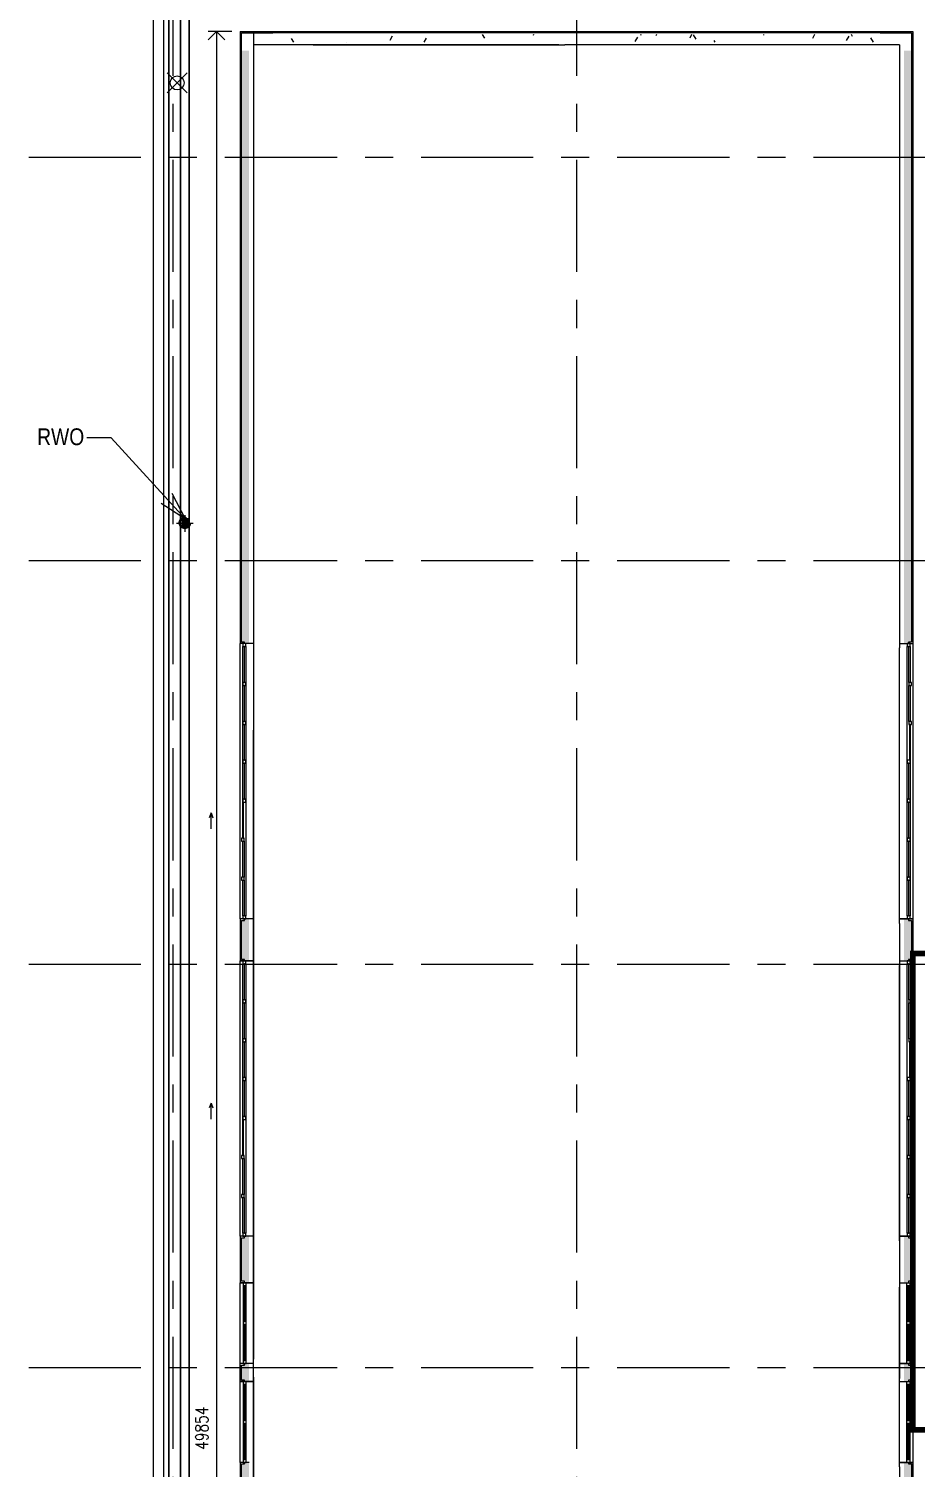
# Model space of a CAD drawing. Header units: millimetres. Extents: x -177800 to -26107, y -132450 to -18386.
# Drawn here: x -65991 to -50157, y -76548 to -50862 of the extents above; entities that cross this region are included whole.
import ezdxf
from ezdxf.lldxf.tags import DXFTag

# ---------------------------------------------------------------- set-up
doc = ezdxf.new("R2010")
doc.units = ezdxf.units.MM
for name, pattern in [('IDA - Grid Line', [3500, 2000, -500, 500, -500]), ('IDA - Hidden 065', [537.5, 375, -162.5]), ('IDA - Hidden 2-1', [750, 500, -250])]:
    doc.linetypes.add(name, pattern=pattern)
for name, color, linetype, lineweight in [('A-_ANOTTEXT_T', 7, 'Continuous', 9), ('A-_WALL----_H-1', 7, 'Continuous', 9), ('M-_WATR----_E', 7, 'Continuous', 9)]:
    doc.layers.add(name, color=color, linetype=linetype, lineweight=lineweight)
for name, color, linetype, lineweight, true_color in [('A-_DETA----_E-2', 6, 'IDA - Hidden 2-1', 9, 0xff00ff), ('A-_DETA----_E-4', 6, 'IDA - Hidden 065', 9, 0xff00ff), ('A-_DETA----_ED-1', 1, 'Continuous', 9, 0xff0000), ('A-_FLOR----_E', 6, 'Continuous', 9, 0xff00ff), ('A-_FURT----_E-1', 1, 'Continuous', 9, 0xff0000), ('A-_GENM----_M-9', 5, 'Continuous', 9, 0x0000ff), ('A-_WALL----_E', 6, 'Continuous', 9, 0xff00ff), ('A-_WALL----_E-1', 6, 'Continuous', 18, 0xff00ff), ('A-_WIND----_E', 6, 'Continuous', 9, 0xff00ff), ('A-_WIND----_E-1', 1, 'Continuous', 9, 0xff0000), ('M-_SANIFIXR_E', 6, 'Continuous', 9, 0xff00ff), ('M-_WATR----_E-1', 7, 'Continuous', 9, 0x007f00), ('S-_ANOTGRID_E-1', 9, 'IDA - Grid Line', 9, 0x808080)]:
    doc.layers.add(name, color=color, linetype=linetype, lineweight=lineweight, true_color=true_color)
doc.layers.add('FENCE LINE', color=7, linetype='S-FENCE')
doc.layers.add('M-_DWAT FHP', color=1, linetype='Continuous')
doc.styles.add('Arial Narrow_1', font='ARIALN.TTF', dxfattribs={"height": 500})
doc.styles.add('TW_Romans', font='romans.shx', dxfattribs={"width": 0.8})
tags = doc.linetypes.add('S-FENCE', pattern='A,0.3,-0.1,["/",Standard,S=0.1,R=0,X=-0.05,Y=-0.05],-0.1', length=0.5).pattern_tags.tags
tags[15:16] = [DXFTag(74, 4), DXFTag(75, 0), DXFTag(340, '0'), DXFTag(46, 1.0), DXFTag(50, 0.0), DXFTag(44, 0.0), DXFTag(45, 0.0)]
tags[4:5] = [DXFTag(74, 4), DXFTag(75, 0), DXFTag(340, '0'), DXFTag(46, 1.0), DXFTag(50, 0.0), DXFTag(44, 0.0), DXFTag(45, 0.0)]

# ---------------------------------------------------------------- blocks, each defined once
blk = doc.blocks.new('IDA- Fire Extinguisher - 3kg AB-3508500-BLK 2 LOWER ROOF PLAN')
at = {"layer": 'A-_DETA----_ED-1'}
for p in [(-177, 377), (177, 377), (-177, 23), (177, 23)]:
    blk.add_line(p, (0, 200), dxfattribs=at)
blk.add_circle((0, 200), 125, dxfattribs=at)
blk = doc.blocks.new('_Open90')
at = {"color": 0, "linetype": 'ByBlock', "lineweight": -2}
for p, q in [((0, 0), (-1, 0)), ((-0.5, 0.5), (0, 0)), ((0, 0), (-0.5, -0.5))]:
    blk.add_line(p, q, dxfattribs=at)
blk = doc.blocks.new('IDA - Fixed - 7 Panels - 4600L X 600H - B2-AW06-4032332-BLK 2 LOWER ROOF PLAN')
at = {"layer": 'A-_WIND----_E'}
for p, q in [((-2250, 25), (-2300, 25)), ((-2300, 25), (-2300, -25)), ((-2250, 4), (-2250, 25)), ((-2250, 4), (-2250, 25)), ((-2250, 25), (-1650, 25)), ((-1650, 4), (-2250, 4)), ((-2250, 4), (-2250, -4)), ((-1600, 50), (-1650, 50)), ((-1650, 50), (-1650, 0)), ((-1650, -4), (-1650, 4)), ((-1600, 0), (-1600, 50)), ((-1600, 25), (-1000, 25)), ((-1000, 4), (-1600, 4)), ((-1600, 4), (-1600, -4)), ((-950, 50), (-1000, 50)), ((-1000, 50), (-1000, 0)), ((-1000, -4), (-1000, 4)), ((-950, 0), (-950, 50)), ((-950, 25), (2250, 25)), ((-350, 20), (-950, 20)), ((-950, 20), (-950, 12)), ((-950, 12), (-350, 12)), ((-300, 25), (-350, 25)), ((-350, 25), (-350, 20)), ((-350, 12), (-350, 20)), ((-350, 12), (-350, -25)), ((-300, -25), (-300, 25)), ((300, 4), (-300, 4)), ((-300, 4), (-300, -4)), ((350, 25), (300, 25)), ((300, 25), (300, -25)), ((300, -4), (300, 4)), ((350, -25), (350, 25)), ((950, 4), (350, 4)), ((350, 4), (350, -4)), ((1000, 25), (950, 25)), ((950, 25), (950, -25)), ((950, -4), (950, 4)), ((1000, -25), (1000, 25)), ((1600, 4), (1000, 4)), ((1000, 4), (1000, -4)), ((1650, 25), (1600, 25)), ((1600, 25), (1600, -25)), ((1600, -4), (1600, 4)), ((1650, -25), (1650, 25)), ((2250, 4), (1650, 4)), ((1650, 4), (1650, -4)), ((2300, 25), (2250, 25)), ((2250, 25), (2250, -25)), ((2250, 25), (2250, -25)), ((2250, -4), (2250, 4)), ((2300, -25), (2300, 25)), ((-2300, -25), (-2250, -25)), ((-2250, -4), (-1650, -4)), ((-2250, -25), (-2250, -4)), ((-2250, -25), (-2250, -4)), ((2250, -25), (-2250, -25)), ((-1650, 0), (-1600, 0)), ((-1600, -4), (-1000, -4)), ((-1000, 0), (-950, 0)), ((-350, -25), (-300, -25)), ((-300, -4), (300, -4)), ((300, -25), (350, -25)), ((350, -4), (950, -4)), ((950, -25), (1000, -25)), ((1000, -4), (1600, -4)), ((1600, -25), (1650, -25)), ((1650, -4), (2250, -4)), ((2250, -25), (2300, -25))]:
    blk.add_line(p, q, dxfattribs=at)
blk = doc.blocks.new('IDA - Fixed - 2 Panels - 1350L X 600H - B2-AW07-3974648-BLK 2 LOWER ROOF PLAN')
at = {"layer": 'A-_WIND----_E'}
for p, q in [((-625, 25), (-675, 25)), ((-675, 25), (-675, -25)), ((-625, -25), (-625, 25)), ((-625, -25), (-625, 25)), ((625, 25), (-625, 25)), ((-25, 4), (-625, 4)), ((-625, 4), (-625, -4)), ((-25, 25), (-25, -25)), ((25, 25), (-25, 25)), ((-25, -4), (-25, 4)), ((25, -25), (25, 25)), ((625, 4), (25, 4)), ((25, 4), (25, -4)), ((675, 25), (625, 25)), ((625, 25), (625, -25)), ((625, -25), (625, 25)), ((625, -4), (625, 4)), ((675, -25), (675, 25)), ((-675, -25), (-625, -25)), ((-625, -4), (-25, -4)), ((-625, -25), (625, -25)), ((-25, -25), (25, -25)), ((25, -4), (625, -4)), ((625, -25), (675, -25))]:
    blk.add_line(p, q, dxfattribs=at)
blk = doc.blocks.new('IDA - Fixed - 2 Panels - 1350L X 600H - B2-AW07-3974685-BLK 2 LOWER ROOF PLAN')
at = {"layer": 'A-_WIND----_E'}
for p, q in [((-675, 25), (-625, 25)), ((-675, -25), (-675, 25)), ((-625, 25), (-625, -25)), ((-625, 25), (-625, -25)), ((-625, 25), (625, 25)), ((-625, -4), (-625, 4)), ((-625, 4), (-25, 4)), ((-25, 25), (25, 25)), ((-25, -25), (-25, 25)), ((-25, 4), (-25, -4)), ((25, 25), (25, -25)), ((25, -4), (25, 4)), ((25, 4), (625, 4)), ((625, -25), (625, 25)), ((625, 25), (675, 25)), ((625, 25), (625, -25)), ((625, 4), (625, -4)), ((675, 25), (675, -25)), ((-625, -25), (-675, -25)), ((-25, -4), (-625, -4)), ((625, -25), (-625, -25)), ((25, -25), (-25, -25)), ((625, -4), (25, -4)), ((675, -25), (625, -25))]:
    blk.add_line(p, q, dxfattribs=at)

msp = doc.modelspace()

# ---------------------------------------------------------------- hatches: boundary and pattern name
at = {"layer": 'A-_WALL----_H-1'}
h = msp.add_hatch(dxfattribs=at)
h.set_pattern_fill('FP_2', color=256, scale=1.06855, style=0, pattern_type=2)
h.set_pattern_definition([(0, (84525.46, 13095.67), (1085.647, 271.41175), [89.566, -724.6694, 89.566, -724.6694, -4342.588]), (0, (84525.46, 13095.67), (1085.647, 271.41175), [-1628.4705, 89.566, -1538.9046, 89.566, -724.6694, -1899.8823]), (0, (84525.46, 13095.67), (1085.647, 271.41175), [-4071.1763, 89.566, -453.2576, 89.566, -1267.493]), (120, (84932.58, 13231.38), (-777.873, 804.492), [89.566, -724.6694, 89.566, -724.6694, -4342.588]), (120, (84932.58, 13231.38), (-777.873, 804.492), [-1628.4705, 89.566, -1538.9046, 89.566, -724.6694, -1899.8823]), (120, (84932.58, 13231.38), (-777.873, 804.492), [-4071.1763, 89.566, -453.2576, 89.566, -1267.493]), (240, (85068.28, 13774.2), (-307.77403, -1075.90377), [89.566, -724.6694, 89.566, -724.6694, -4342.588]), (240, (85068.28, 13774.2), (-307.77403, -1075.90377), [-1628.4705, 89.566, -1538.9046, 89.566, -724.6694, -1899.8823]), (240, (85068.28, 13774.2), (-307.77403, -1075.90377), [-4071.1763, 89.566, -453.2576, 89.566, -1267.493])])
h.paths.add_polyline_path([(-50799.3, -51100), (-50799.3, -50966.4), (-61637.6, -50966.4), (-61637.6, -51100), (-50870.6, -51100)])
h = msp.add_hatch(dxfattribs=at)
h.set_pattern_fill('FP_2', color=256, scale=1.06855, style=0, pattern_type=2)
h.set_pattern_definition([(0, (84102.9, 3005.8), (1085.647, 271.41175), [89.566, -724.6694, 89.566, -724.6694, -4342.588]), (0, (84102.9, 3005.8), (1085.647, 271.41175), [-1628.4705, 89.566, -1538.9046, 89.566, -724.6694, -1899.8823]), (0, (84102.9, 3005.8), (1085.647, 271.41175), [-4071.1763, 89.566, -453.2576, 89.566, -1267.493]), (120, (84510, 3141.5), (-777.873, 804.492), [89.566, -724.6694, 89.566, -724.6694, -4342.588]), (120, (84510, 3141.5), (-777.873, 804.492), [-1628.4705, 89.566, -1538.9046, 89.566, -724.6694, -1899.8823]), (120, (84510, 3141.5), (-777.873, 804.492), [-4071.1763, 89.566, -453.2576, 89.566, -1267.493]), (240, (84645.72, 3684.34), (-307.77403, -1075.90377), [89.566, -724.6694, 89.566, -724.6694, -4342.588]), (240, (84645.72, 3684.34), (-307.77403, -1075.90377), [-1628.4705, 89.566, -1538.9046, 89.566, -724.6694, -1899.8823]), (240, (84645.72, 3684.34), (-307.77403, -1075.90377), [-4071.1763, 89.566, -453.2576, 89.566, -1267.493])])
h.paths.add_polyline_path([(-62193.8, -100405.7), (-62060.2, -100405.7), (-62060.2, -100005), (-62140.4, -100005), (-62140.4, -100031.7), (-62193.8, -100031.7)])
h.paths.add_polyline_path([(-62060.2, -96478.8), (-62060.2, -95891.1), (-62140.4, -95891.1), (-62140.4, -95917.8), (-62193.8, -95917.8), (-62193.8, -96452), (-62140.4, -96452), (-62140.4, -96478.8)])
h.paths.add_polyline_path([(-62060.2, -92364.8), (-62060.2, -92044.3), (-62140.4, -92044.3), (-62140.4, -92071), (-62193.8, -92071), (-62193.8, -92338.1), (-62140.4, -92338.1), (-62140.4, -92364.8)])
h.paths.add_polyline_path([(-62060.2, -88518.1), (-62060.2, -88117.3), (-62140.4, -88117.3), (-62140.4, -88144.1), (-62193.8, -88144.1), (-62193.8, -88491.3), (-62140.4, -88491.3), (-62140.4, -88518.1)])
h.paths.add_polyline_path([(-62060.2, -86674.8), (-62060.2, -86434.4), (-62140.4, -86434.4), (-62140.4, -86461.1), (-62193.8, -86461.1), (-62193.8, -86648.1), (-62140.4, -86648.1), (-62140.4, -86674.8)])
h.paths.add_polyline_path([(-62060.2, -84991.8), (-62060.2, -84137), (-62140.4, -84137), (-62140.4, -84163.7), (-62193.8, -84163.7), (-62193.8, -84965.1), (-62140.4, -84965.1), (-62140.4, -84991.8)])
h.paths.add_polyline_path([(-62140.4, -82694.5), (-62060.2, -82694.5), (-62060.2, -82480.7), (-62140.4, -82480.7), (-62140.4, -82507.5), (-62193.8, -82507.5), (-62193.8, -82667.7), (-62140.4, -82667.7)])
h.paths.add_polyline_path([(-62140.4, -78954.5), (-62060.2, -78954.5), (-62060.2, -78740.8), (-62140.4, -78740.8), (-62140.4, -78767.5), (-62193.8, -78767.5), (-62193.8, -78927.8), (-62140.4, -78927.8)])
h.paths.add_polyline_path([(-62140.4, -77298.3), (-62060.2, -77298.3), (-62060.2, -76443.4), (-62140.4, -76443.4), (-62140.4, -76470.2), (-62193.8, -76470.2), (-62193.8, -77271.6), (-62140.4, -77271.6)])
h.paths.add_polyline_path([(-62140.4, -75000.9), (-62060.2, -75000.9), (-62060.2, -74680.3), (-62140.4, -74680.3), (-62140.4, -74707), (-62193.8, -74707), (-62193.8, -74974.2), (-62140.4, -74974.2)])
h.paths.add_polyline_path([(-62060.2, -73237.8), (-62060.2, -72409.7), (-62140.4, -72409.7), (-62140.4, -72436.4), (-62193.8, -72436.4), (-62193.8, -73211.1), (-62140.4, -73211.1), (-62140.4, -73237.8)])
h.paths.add_polyline_path([(-62060.2, -67494.3), (-62060.2, -66746.3), (-62140.4, -66746.3), (-62140.4, -66773.1), (-62193.8, -66773.1), (-62193.8, -67467.6), (-62140.4, -67467.6), (-62140.4, -67494.3)])
h.paths.add_polyline_path([(-62060.2, -61831), (-62060.2, -51254), (-62193.8, -51254), (-62193.8, -61804.3), (-62140.4, -61804.3), (-62140.4, -61831)])
h = msp.add_hatch(dxfattribs=at)
h.set_pattern_fill('FP_2', color=256, scale=1.06855, style=0, pattern_type=2)
h.set_pattern_definition([(0, (84948.02, 3005.8), (1085.647, 271.41175), [89.566, -724.6694, 89.566, -724.6694, -4342.588]), (0, (84948.02, 3005.8), (1085.647, 271.41175), [-1628.4705, 89.566, -1538.9046, 89.566, -724.6694, -1899.8823]), (0, (84948.02, 3005.8), (1085.647, 271.41175), [-4071.1763, 89.566, -453.2576, 89.566, -1267.493]), (120, (85355.14, 3141.5), (-777.873, 804.492), [89.566, -724.6694, 89.566, -724.6694, -4342.588]), (120, (85355.14, 3141.5), (-777.873, 804.492), [-1628.4705, 89.566, -1538.9046, 89.566, -724.6694, -1899.8823]), (120, (85355.14, 3141.5), (-777.873, 804.492), [-4071.1763, 89.566, -453.2576, 89.566, -1267.493]), (240, (85490.85, 3684.34), (-307.77403, -1075.90377), [89.566, -724.6694, 89.566, -724.6694, -4342.588]), (240, (85490.85, 3684.34), (-307.77403, -1075.90377), [-1628.4705, 89.566, -1538.9046, 89.566, -724.6694, -1899.8823]), (240, (85490.85, 3684.34), (-307.77403, -1075.90377), [-4071.1763, 89.566, -453.2576, 89.566, -1267.493])])
h.paths.add_polyline_path([(-50376.8, -100405.7), (-50243.2, -100405.7), (-50243.2, -100031.7), (-50296.6, -100031.7), (-50296.6, -100005), (-50376.8, -100005), (-50376.8, -100272.1)])
h.paths.add_polyline_path([(-50296.6, -96478.8), (-50296.6, -96452), (-50243.2, -96452), (-50243.2, -95917.8), (-50296.6, -95917.8), (-50296.6, -95891.1), (-50376.8, -95891.1), (-50376.8, -96478.8)])
h.paths.add_polyline_path([(-50376.8, -92364.8), (-50296.6, -92364.8), (-50296.6, -92338.1), (-50243.2, -92338.1), (-50243.2, -92071), (-50296.6, -92071), (-50296.6, -92044.3), (-50376.8, -92044.3)])
h.paths.add_polyline_path([(-50296.6, -88518.1), (-50296.6, -88491.3), (-50243.2, -88491.3), (-50243.2, -88144.1), (-50296.6, -88144.1), (-50296.6, -88117.3), (-50376.8, -88117.3), (-50376.8, -88518.1)])
h.paths.add_polyline_path([(-50296.6, -86674.8), (-50296.6, -86648.1), (-50243.2, -86648.1), (-50243.2, -86461.1), (-50296.6, -86461.1), (-50296.6, -86434.4), (-50376.8, -86434.4), (-50376.8, -86674.8)])
h.paths.add_polyline_path([(-50376.8, -84991.8), (-50296.6, -84991.8), (-50296.6, -84965.1), (-50243.2, -84965.1), (-50243.2, -84163.7), (-50296.6, -84163.7), (-50296.6, -84137), (-50376.8, -84137)])
h.paths.add_polyline_path([(-50376.8, -82694.5), (-50296.6, -82694.5), (-50296.6, -82667.7), (-50243.2, -82667.7), (-50243.2, -82240.3), (-50296.6, -82240.3), (-50296.6, -82213.6), (-50376.8, -82213.6), (-50376.8, -82641)])
h.paths.add_polyline_path([(-50296.6, -77298.3), (-50296.6, -77271.6), (-50243.2, -77271.6), (-50243.2, -76470.2), (-50296.6, -76470.2), (-50296.6, -76443.4), (-50376.8, -76443.4), (-50376.8, -77298.3)])
h.paths.add_polyline_path([(-50296.6, -75000.9), (-50296.6, -74974.2), (-50243.2, -74974.2), (-50243.2, -74707), (-50296.6, -74707), (-50296.6, -74680.3), (-50376.8, -74680.3), (-50376.8, -75000.9)])
h.paths.add_polyline_path([(-50296.6, -73237.8), (-50296.6, -73211.1), (-50243.2, -73211.1), (-50243.2, -72436.4), (-50296.6, -72436.4), (-50296.6, -72409.7), (-50376.8, -72409.7), (-50376.8, -73237.8)])
h.paths.add_polyline_path([(-50376.8, -67494.3), (-50296.6, -67494.3), (-50296.6, -67467.6), (-50243.2, -67467.6), (-50243.2, -66773.1), (-50296.6, -66773.1), (-50296.6, -66746.3), (-50376.8, -66746.3)])
h.paths.add_polyline_path([(-50376.8, -61831), (-50296.6, -61831), (-50296.6, -61804.3), (-50243.2, -61804.3), (-50243.2, -51254), (-50376.8, -51254), (-50376.8, -61278.5)])

# ---------------------------------------------------------------- linework, layer by layer
at = {"color": 5}
for p, q in [((-63281.7, -38670.9), (-63281.7, -118020.9)), ((-63131.7, -118020.9), (-63131.7, -38670.9))]:
    msp.add_line(p, q, dxfattribs=at)
at = {"layer": 'A-_ANOTTEXT_T'}
for p, q in [((-64522.8, -58161.5), (-64957.8, -58161.5)), ((-63193.7, -59612.9), (-64522.8, -58161.5)), ((-63193.7, -59612.9), (-63630.2, -59334.6)), ((-63193.7, -59612.9), (-63432.6, -59153.6))]:
    msp.add_line(p, q, dxfattribs=at)
at = {"layer": 'A-_DETA----_E-2'}
msp.add_circle((-63206, -59677.9), 100, dxfattribs=at)
at = {"layer": 'A-_DETA----_E-4'}
msp.add_circle((-63206, -59677.3), 75, dxfattribs=at)
at = {"layer": 'A-_FLOR----_E'}
for p, q in [((-60916.4, -51147.7), (-56535.3, -51147.7)), ((-63275.7, -59752.6), (-63275.7, -59602.6)), ((-63275.7, -59602.6), (-63125.7, -59602.6)), ((-63125.7, -59752.6), (-63275.7, -59752.6)), ((-61980.1, -97894.6), (-61980.1, -63380.4)), ((-50456.9, -67360.8), (-50456.9, -74947.5))]:
    msp.add_line(p, q, dxfattribs=at)
at = {"layer": 'A-_GENM----_M-9'}
for p, q in [((-62738.5, -64852.4), (-62770, -64939)), ((-62738.5, -64852.4), (-62707, -64939)), ((-62738.5, -65137.4), (-62738.5, -64852.4)), ((-62738.5, -70032.4), (-62770, -70119)), ((-62738.5, -70032.4), (-62707, -70119)), ((-62738.5, -70317.4), (-62738.5, -70032.4))]:
    msp.add_line(p, q, dxfattribs=at)
at = {"layer": 'A-_WALL----_E'}
for p, q in [((-63768.5, -118227.4), (-63768.5, -38477.4)), ((-63588.5, -38627.4), (-63588.5, -118077.4)), ((-62193.8, -61804.3), (-62193.8, -50934)), ((-62193.8, -50934), (-61637.6, -50934)), ((-50799.3, -50934), (-61637.6, -50934)), ((-50799.3, -50934), (-50243.2, -50934)), ((-50243.2, -50934), (-50243.2, -61804.3)), ((-56535.3, -51147.7), (-56428.5, -51147.7)), ((-62220.5, -66746.3), (-62220.5, -61831)), ((-61980.1, -61831), (-62220.5, -61831)), ((-62140.4, -61804.3), (-62193.8, -61804.3)), ((-62140.4, -61831), (-62140.4, -61804.3)), ((-61980.1, -61750.9), (-61980.1, -66666.2)), ((-50456.9, -61831), (-50216.5, -61831)), ((-50296.6, -61804.3), (-50296.6, -61831)), ((-50243.2, -61804.3), (-50296.6, -61804.3)), ((-50216.5, -61831), (-50216.5, -66746.3)), ((-50456.9, -66826.5), (-50456.9, -61911.2)), ((-61980.1, -66746.3), (-62220.5, -66746.3)), ((-62193.8, -66773.1), (-62140.4, -66773.1)), ((-62193.8, -67467.6), (-62193.8, -66773.1)), ((-62140.4, -66773.1), (-62140.4, -66746.3)), ((-50216.5, -66746.3), (-50456.9, -66746.3)), ((-50296.6, -66746.3), (-50296.6, -66773.1)), ((-50296.6, -66773.1), (-50243.2, -66773.1)), ((-50243.2, -66773.1), (-50243.2, -67467.6)), ((-62220.5, -72409.7), (-62220.5, -67494.3)), ((-62220.5, -67494.3), (-61980.1, -67494.3)), ((-62140.4, -67467.6), (-62193.8, -67467.6)), ((-62140.4, -67494.3), (-62140.4, -67467.6)), ((-61980.1, -67414.2), (-61980.1, -72329.5)), ((-50456.9, -67494.3), (-50216.5, -67494.3)), ((-50296.6, -67467.6), (-50296.6, -67494.3)), ((-50243.2, -67467.6), (-50296.6, -67467.6)), ((-50216.5, -67494.3), (-50216.5, -72409.7)), ((-50456.9, -72489.8), (-50456.9, -67574.5)), ((-61980.1, -72409.7), (-62220.5, -72409.7)), ((-62140.4, -72436.4), (-62140.4, -72409.7)), ((-50216.5, -72409.7), (-50456.9, -72409.7)), ((-50296.6, -72409.7), (-50296.6, -72436.4)), ((-62193.8, -72436.4), (-62140.4, -72436.4)), ((-62193.8, -73211.1), (-62193.8, -72436.4)), ((-50296.6, -72436.4), (-50243.2, -72436.4)), ((-50243.2, -72436.4), (-50243.2, -73211.1)), ((-61980.1, -72970.6), (-61980.1, -73077.5)), ((-61980.1, -73157.6), (-61980.1, -74600.2)), ((-50456.9, -73130.9), (-50456.9, -73237.8)), ((-62220.5, -74680.3), (-62220.5, -73237.8)), ((-62220.5, -73237.8), (-61980.1, -73237.8)), ((-62140.4, -73211.1), (-62193.8, -73211.1)), ((-62140.4, -73237.8), (-62140.4, -73211.1)), ((-50456.9, -73237.8), (-50216.5, -73237.8)), ((-50456.9, -74760.5), (-50456.9, -73317.9)), ((-50296.6, -73211.1), (-50296.6, -73237.8)), ((-50243.2, -73211.1), (-50296.6, -73211.1)), ((-50216.5, -73237.8), (-50216.5, -74680.3)), ((-61980.1, -74680.3), (-62220.5, -74680.3)), ((-62193.8, -74707), (-62140.4, -74707)), ((-62193.8, -74974.2), (-62193.8, -74707)), ((-62140.4, -74707), (-62140.4, -74680.3)), ((-61980.1, -74787.2), (-61980.1, -74680.3)), ((-50216.5, -74680.3), (-50456.9, -74680.3)), ((-50296.6, -74680.3), (-50296.6, -74707)), ((-50296.6, -74707), (-50243.2, -74707)), ((-50243.2, -74707), (-50243.2, -74974.2)), ((-62220.5, -76443.4), (-62220.5, -75000.9)), ((-62220.5, -75000.9), (-61980.1, -75000.9)), ((-62140.4, -74974.2), (-62193.8, -74974.2)), ((-62140.4, -75000.9), (-62140.4, -74974.2)), ((-61980.1, -74920.8), (-61980.1, -76363.3)), ((-50456.9, -74947.5), (-50456.9, -74840.6)), ((-50456.9, -75000.9), (-50216.5, -75000.9)), ((-50296.6, -74974.2), (-50296.6, -75000.9)), ((-50243.2, -74974.2), (-50296.6, -74974.2)), ((-50216.5, -75000.9), (-50216.5, -76443.4)), ((-50456.9, -76523.6), (-50456.9, -75081)), ((-62060.2, -76443.4), (-62220.5, -76443.4)), ((-62193.8, -77271.6), (-62193.8, -76470.2)), ((-62193.8, -76470.2), (-62140.4, -76470.2)), ((-62140.4, -76470.2), (-62140.4, -76443.4)), ((-50216.5, -76443.4), (-50456.9, -76443.4)), ((-50296.6, -76443.4), (-50296.6, -76470.2)), ((-50296.6, -76470.2), (-50243.2, -76470.2)), ((-50243.2, -76470.2), (-50243.2, -77271.6))]:
    msp.add_line(p, q, dxfattribs=at)
at = {"layer": 'A-_WALL----_E-1'}
for p, q in [((-62220.5, -50907.3), (-62220.5, -61831)), ((-62220.5, -50907.3), (-50216.5, -50907.3)), ((-61980.1, -50934), (-61980.1, -61750.9)), ((-50216.5, -50907.3), (-50216.5, -61831)), ((-56535.3, -51147.7), (-61980.1, -51147.7)), ((-50456.9, -51147.7), (-56428.5, -51147.7)), ((-50456.9, -51147.7), (-50456.9, -61911.2)), ((-61980.1, -61831), (-62220.5, -61831)), ((-50456.9, -61831), (-50216.5, -61831)), ((-62220.5, -66746.3), (-62220.5, -67494.3)), ((-61980.1, -66746.3), (-62220.5, -66746.3)), ((-61980.1, -66666.2), (-61980.1, -67414.2)), ((-50456.9, -66746.3), (-50216.5, -66746.3)), ((-50216.5, -66746.3), (-50216.5, -67494.3)), ((-50456.9, -66826.5), (-50456.9, -67574.5)), ((-61980.1, -67494.3), (-62220.5, -67494.3)), ((-50456.9, -67494.3), (-50216.5, -67494.3)), ((-62220.5, -72409.7), (-62220.5, -73237.8)), ((-61980.1, -72409.7), (-62220.5, -72409.7)), ((-61980.1, -72329.5), (-61980.1, -72970.6)), ((-50456.9, -72409.7), (-50216.5, -72409.7)), ((-50216.5, -72409.7), (-50216.5, -73237.8)), ((-50456.9, -72489.8), (-50456.9, -73130.9)), ((-61980.1, -73077.5), (-61980.1, -73157.6)), ((-61980.1, -73237.8), (-62220.5, -73237.8)), ((-50456.9, -73237.8), (-50456.9, -73317.9)), ((-50456.9, -73237.8), (-50216.5, -73237.8)), ((-62220.5, -75000.9), (-62220.5, -74680.3)), ((-61980.1, -74680.3), (-62220.5, -74680.3)), ((-61980.1, -74680.3), (-61980.1, -74600.2)), ((-50456.9, -74680.3), (-50216.5, -74680.3)), ((-50216.5, -75000.9), (-50216.5, -74680.3)), ((-61980.1, -75000.9), (-62220.5, -75000.9)), ((-61980.1, -74920.8), (-61980.1, -74787.2)), ((-50456.9, -74840.6), (-50456.9, -74760.5)), ((-50456.9, -75081), (-50456.9, -74947.5)), ((-50456.9, -75000.9), (-50216.5, -75000.9)), ((-62220.5, -76443.4), (-62220.5, -77298.3)), ((-62060.2, -76443.4), (-62220.5, -76443.4)), ((-61980.1, -76363.3), (-61980.1, -77218.1)), ((-50456.9, -76443.4), (-50216.5, -76443.4)), ((-50456.9, -76523.6), (-50456.9, -77378.4)), ((-50216.5, -76443.4), (-50216.5, -77298.3))]:
    msp.add_line(p, q, dxfattribs=at)
at = {"layer": 'FENCE LINE', "ltscale": 2500, "const_width": 100}
msp.add_lwpolyline([(-46116.9, -75862.1), (-50216.9, -75862.1), (-50216.9, -67362.1), (-46116.9, -67362.1)], close=True, dxfattribs=at)
at = {"layer": 'M-_DWAT FHP'}
msp.add_line((-63493.5, -118027.4), (-63493.5, -38677.4), dxfattribs=at)
at = {"layer": 'M-_DWAT FHP', "color": 8, "lineweight": 13}
for p, q in [((-62370.5, -50907.3), (-62791.1, -50907.3)), ((-62641.1, -51207.3), (-62641.1, -100461.2))]:
    msp.add_line(p, q, dxfattribs=at)
at = {"layer": 'M-_SANIFIXR_E'}
for p, q in [((-63275.7, -59752.6), (-63275.7, -59602.6)), ((-63275.7, -59602.6), (-63125.7, -59602.6)), ((-63125.7, -59752.6), (-63275.7, -59752.6)), ((-63213.2, -59624.1), (-63213.2, -59610.1)), ((-63213.2, -59610.1), (-63188.2, -59610.1)), ((-63188.2, -59610.1), (-63188.2, -59624.1))]:
    msp.add_line(p, q, dxfattribs=at)
for centre in [(-63245.7, -59677.6), (-63244.2, -59666.2), (-63244.2, -59689), (-63239.5, -59654.8), (-63239.5, -59700.4), (-63233.2, -59677.6), (-63232.5, -59645.8), (-63232.5, -59709.4), (-63230.7, -59665.2), (-63230.7, -59690.1), (-63223.7, -59654.6), (-63223.7, -59700.6), (-63223.5, -59716.4), (-63223.4, -59638.8), (-63220.7, -59677.6), (-63214.8, -59663.5), (-63214.8, -59691.8), (-63213.1, -59647.6), (-63213.1, -59707.7), (-63212.1, -59721.2), (-63212, -59634.1), (-63206, -59672.3), (-63206, -59682.9), (-63200.7, -59632.6), (-63200.7, -59645.1), (-63200.7, -59657.6), (-63200.7, -59697.6), (-63200.7, -59710.1), (-63200.7, -59722.6), (-63195.4, -59672.3), (-63195.4, -59682.9), (-63189.4, -59721.2), (-63189.3, -59634.1), (-63188.3, -59647.6), (-63188.3, -59707.7), (-63186.6, -59663.5), (-63186.6, -59691.8), (-63180.7, -59677.6), (-63178, -59716.5), (-63177.9, -59638.8), (-63177.7, -59654.6), (-63177.7, -59700.6), (-63170.7, -59665.2), (-63170.7, -59690.1), (-63168.9, -59645.8), (-63168.9, -59709.4), (-63168.2, -59677.6), (-63161.9, -59654.9), (-63161.9, -59700.4), (-63157.2, -59689), (-63157.1, -59666.3), (-63155.7, -59677.6)]:
    msp.add_circle(centre, 5, dxfattribs=at)
for centre, radius, start, end in [((-63200.7, -59677.6), 55, 103.13656, 256.95004), ((-63200.7, -59732.6), 12.5, 173.47502, 6.52498), ((-63200.7, -59677.6), 55, 283.04996, 76.86344)]:
    msp.add_arc(centre, radius, start, end, dxfattribs=at)
at = {"layer": 'M-_WATR----_E'}
for p, q in [((-63206.4, -59538.7), (-63206.4, -59838.7)), ((-63356, -59681.4), (-63056, -59681.4))]:
    msp.add_line(p, q, dxfattribs=at)
at = {"layer": 'M-_WATR----_E-1'}
for start, end in [(0, 180), (180, 0)]:
    msp.add_arc((-63206, -59681.4), 84.1, start, end, dxfattribs=at)
at = {"layer": 'S-_ANOTGRID_E-1'}
for p, q in [((-63418.5, -35701.2), (-63418.5, -122559.3)), ((-56218.5, -35701.2), (-56218.5, -122559.3)), ((-65990.6, -53152.4), (-26107.5, -53152.4)), ((-65990.6, -60352.4), (-26107.5, -60352.4)), ((-65990.6, -67552.4), (-26107.5, -67552.4)), ((-65990.6, -74752.4), (-26107.5, -74752.4))]:
    msp.add_line(p, q, dxfattribs=at)

# ---------------------------------------------------------------- block references
at = {"layer": 'A-_FURT----_E-1', "rotation": 270}
msp.add_blockref('IDA- Fire Extinguisher - 3kg AB-3508500-BLK 2 LOWER ROOF PLAN', (-63543.5, -51827.4), dxfattribs=at)
at = {"layer": 'A-_WIND----_E-1', "xscale": 1.068550212804472, "yscale": 1.068550212804472, "zscale": 1.068550212804472}
for name, p, rotation in [('IDA - Fixed - 7 Panels - 4600L X 600H - B2-AW06-4032332-BLK 2 LOWER ROOF PLAN', (-62145, -64288.7), 90), ('IDA - Fixed - 7 Panels - 4600L X 600H - B2-AW06-4032332-BLK 2 LOWER ROOF PLAN', (-50292, -64288.7), 270), ('IDA - Fixed - 7 Panels - 4600L X 600H - B2-AW06-4032332-BLK 2 LOWER ROOF PLAN', (-62145, -69952), 90), ('IDA - Fixed - 7 Panels - 4600L X 600H - B2-AW06-4032332-BLK 2 LOWER ROOF PLAN', (-50292, -69952), 270), ('IDA - Fixed - 2 Panels - 1350L X 600H - B2-AW07-3974648-BLK 2 LOWER ROOF PLAN', (-62141, -73959.1), 90), ('IDA - Fixed - 2 Panels - 1350L X 600H - B2-AW07-3974685-BLK 2 LOWER ROOF PLAN', (-50296, -73959.1), 90), ('IDA - Fixed - 2 Panels - 1350L X 600H - B2-AW07-3974648-BLK 2 LOWER ROOF PLAN', (-62141, -75722.2), 90), ('IDA - Fixed - 2 Panels - 1350L X 600H - B2-AW07-3974685-BLK 2 LOWER ROOF PLAN', (-50296, -75722.2), 90)]:
    msp.add_blockref(name, p, dxfattribs=dict(at, rotation=rotation))
at = {"layer": 'M-_DWAT FHP', "color": 8, "lineweight": 13, "xscale": 300, "yscale": 300, "zscale": 300, "rotation": 90}
msp.add_blockref('_Open90', (-62641.1, -50907.3), dxfattribs=at)

# ---------------------------------------------------------------- texts
at = {"layer": 'A-_ANOTTEXT_T', "style": 'Arial Narrow_1'}
msp.add_text('RWO', height=300, dxfattribs=at).set_placement((-65841.2, -58291.5))
at = {"layer": 'M-_DWAT FHP', "insert": (-62903.6, -75834.3), "char_height": 225, "attachment_point": 5, "rotation": 90, "style": 'TW_Romans'}
msp.add_mtext('49854', dxfattribs=at)

doc.saveas('drawing.dxf')
